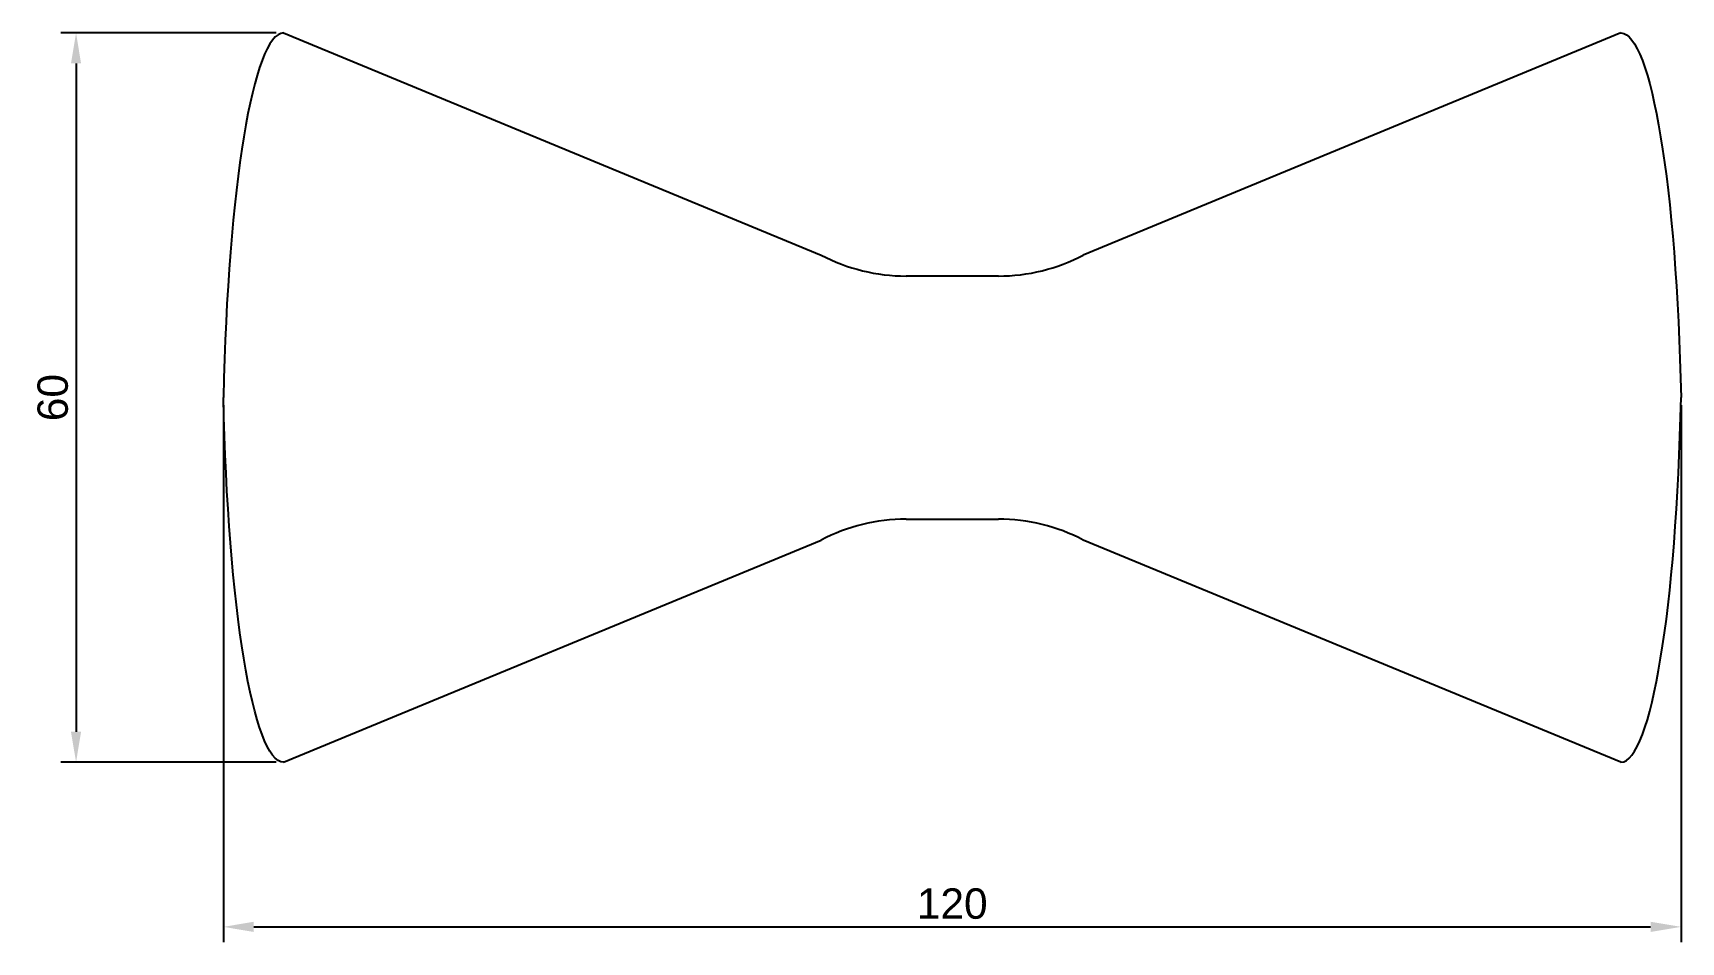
# Model space of a CAD drawing. Header units: millimetres. Extents: x 59 to 194, y 175 to 250.
import ezdxf

# ---------------------------------------------------------------- set-up
doc = ezdxf.new("R2010")
doc.units = ezdxf.units.MM
doc.styles.get("Standard").update_dxf_attribs({"font": 'arial.ttf'})
doc.dimstyles.new('ISO-25', dxfattribs={"dimtxt": 2.5, "dimasz": 2.5, "dimexe": 1.25, "dimexo": 0.625, "dimtad": 1, "dimtxsty": 'Standard', "dimcen": 2.5, "dimadec": 0, "dimazin": 0, "dimtfac": 1, "dimtmove": 0, "dimatfit": 3, "dimfxl": 1, "dimarcsym": 0})

# ---------------------------------------------------------------- blocks, each defined once
blk = doc.blocks.new('*D3')
at = {"color": 0, "lineweight": -2}
for p, q in [((78.79, 249.95), (61.09, 249.95)), ((62.34, 247.45), (62.34, 192.45)), ((78.79, 189.95), (61.09, 189.95))]:
    blk.add_line(p, q, dxfattribs=at)
at = {"color": 0}
for points in [[(62.75, 247.45), (61.92, 247.45), (62.34, 249.95)], [(61.92, 192.45), (62.75, 192.45), (62.34, 189.95)]]:
    blk.add_solid(points, dxfattribs=at)
at = {"layer": 'Defpoints', "color": 0}
for p in [(79.41, 249.95), (62.34, 189.95), (79.41, 189.95)]:
    blk.add_point(p, dxfattribs=at)
at = {"color": 0, "insert": (60.43, 219.95), "char_height": 2.5, "attachment_point": 5, "rotation": 90}
blk.add_mtext('60', dxfattribs=at)
blk = doc.blocks.new('*D4')
at = {"color": 0, "lineweight": -2}
for p, q in [((74.46, 219.33), (74.46, 175.15)), ((194.36, 219.33), (194.36, 175.15)), ((76.96, 176.4), (191.86, 176.4))]:
    blk.add_line(p, q, dxfattribs=at)
at = {"color": 0}
for points in [[(76.96, 176.82), (76.96, 175.98), (74.46, 176.4)], [(191.86, 175.98), (191.86, 176.82), (194.36, 176.4)]]:
    blk.add_solid(points, dxfattribs=at)
at = {"layer": 'Defpoints', "color": 0}
for p in [(74.46, 219.95), (194.36, 219.95), (194.36, 176.4)]:
    blk.add_point(p, dxfattribs=at)
at = {"color": 0, "insert": (134.41, 178.3), "char_height": 2.5, "attachment_point": 5}
blk.add_mtext('120', dxfattribs=at)

msp = doc.modelspace()

# ---------------------------------------------------------------- linework, layer by layer
for p, q in [((79.412, 249.953), (123.632, 231.679)), ((189.412, 249.953), (145.192, 231.679)), ((138.206, 229.953), (130.619, 229.953)), ((130.619, 209.953), (138.206, 209.953)), ((79.412, 189.953), (123.632, 208.227)), ((189.412, 189.953), (145.192, 208.227))]:
    msp.add_line(p, q)
for centre, start, end in [((130.619, 244.953), 242.24146, 270), ((138.206, 244.953), 270, 297.75854), ((130.619, 194.953), 90, 117.75854), ((138.206, 194.953), 62.24146, 90)]:
    msp.add_arc(centre, 15, start, end)
for centre, major_axis in [((79.412, 214.953), (0, 35)), ((189.412, 224.953), (0, -35))]:
    msp.add_ellipse(centre, major_axis=major_axis, ratio=0.1428571, start_param=0, end_param=1.4274488)
at = {"extrusion": (0, 0, -1)}
for centre, major_axis in [((189.412, 214.953), (0, 35)), ((79.412, 224.953), (0, -35))]:
    msp.add_ellipse(centre, major_axis=major_axis, ratio=0.1428571, start_param=0, end_param=1.4274488, dxfattribs=at)

# ---------------------------------------------------------------- dimensions: what is measured, and where the dimension line sits
for p1, p2, distance, override, picture, middle in [((79.412, 249.953), (79.412, 189.953), -17.077, {"dimlfac": 1}, '*D3', (60.434, 219.953)), ((74.464, 219.953), (194.361, 219.953), -43.553, {"dimlfac": 1, "dimrnd": 1}, '*D4', (134.412, 178.302))]:
    dim = msp.add_aligned_dim(p1=p1, p2=p2, distance=distance, dimstyle='ISO-25', override=override)
    dim.commit()
    dim.dimension.update_dxf_attribs({"geometry": picture, "text_midpoint": middle})

doc.saveas('drawing.dxf')
